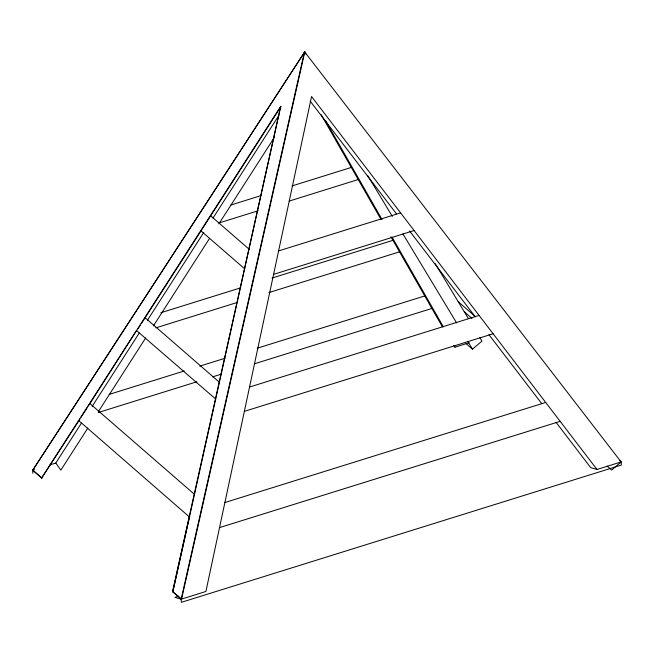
<?xml version="1.0" encoding="UTF-8"?>
<svg xmlns="http://www.w3.org/2000/svg" width="654" height="654" viewBox="0 0 654 654"><rect width="100%" height="100%" fill="white"/><g stroke="black" fill="none" stroke-linecap="round" stroke-linejoin="round"><path stroke-width="0.98" d="M181.526 599.268L172.836 591.723L280.697 106.365L172.493 591.649L181.526 599.268L304.821 51.74L32.7 470.242L32.872 473.373M78.881 420.726L189.423 516.962L172.836 591.723M304.47 51.674L181.174 599.195L181.346 602.326L621.3 465.068L621.128 461.945L304.47 51.674L306.039 54.298M50.031 464.839L55.803 463.032L81.358 423.22M92.149 406.404L139.22 333.049M147.387 320.329L203.737 232.513M213.024 218.052L278.923 115.349M87.832 428.084L60.838 470.144L55.803 463.032M98.296 411.783L145.662 337.963M153.371 325.954L209.558 238.408M218.918 223.815L274.549 137.127M34.629 469.646L32.7 470.242L41.643 478.017L280.697 106.365M41.643 478.017L79.992 419.01M81.096 417.293L87.17 407.843M88.282 406.126L136.514 330.523L215.779 399.128M137.961 328.88L140.169 325.447M141.272 323.738L281.04 106.43M32.7 470.242L304.821 51.74M466.032 343.595L472.482 349.195L481.965 341.077L479.889 337.627M619.591 460.604L621.128 461.945L611.645 470.054L607.018 466.04M230.69 205.07L260.84 195.66M291.97 185.949L351.296 167.44M219.237 222.9L258.109 210.776M289.215 201.072L358.22 179.539M278.596 250.923L400.591 212.869M273.593 274.369L414.113 230.527M160.835 312.743L240.811 287.793M272.015 278.056L392.956 240.329M155.799 327.875L236.715 302.63M268.892 292.591L399.537 251.839M109.202 394.395L184.191 370.998M199.772 366.142L225.099 358.237M257.235 348.214L424.748 295.951M98.386 412.486L196.87 381.764M212.476 376.892L221.256 374.153M254.406 363.812L431.885 308.443M249.542 387.037L479.088 315.424M244.351 411.366L493.124 333.753M453.876 345.598L454.996 347.176L469.18 342.753M224.886 502.534L545.689 402.447M219.531 527.606L560.159 421.339M178.714 596.195L174.912 597.38L181.174 599.195L205.896 591.486L311.557 96.539L596.996 469.474L621.128 461.945M210.678 215.828L249.19 249.272M200.991 230.895L244.809 268.949M145.131 317.738L219.523 382.345M89.933 403.551L194.54 494.399M596.996 469.474L590.726 467.659L555.982 422.255M458.192 301.682L475.057 316.332M464.275 311.762L471.967 318.441M33.052 470.316L41.995 478.082M310.258 101.206L396.504 213.899M409.535 230.927L475.311 316.863M488.963 334.693L541.708 403.608M435.204 263.595L468.436 318.653M367.573 175.362L392.351 216.417M402.897 233.887L456.664 322.986M467.741 341.331L472.482 349.195M325.757 121.039L382.018 219.474M392.155 237.214L443.338 326.779M453.982 345.402L454.996 347.176M321.098 114.589L380.873 219.188M390.945 236.805L442.431 326.886"/></g></svg>
